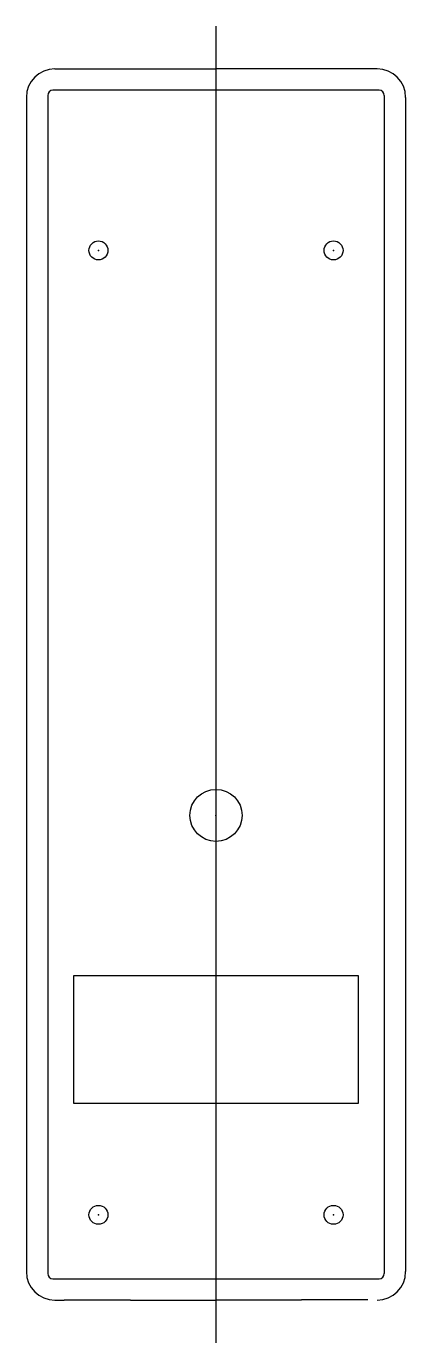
# Model space of a CAD drawing. Header units: millimetres. Extents: x -4 to 36, y -9 to 130.
import ezdxf

# ---------------------------------------------------------------- set-up
doc = ezdxf.new("R2010")
doc.units = ezdxf.units.MM
doc.layers.get('0').update_dxf_attribs({"linetype": 'CONTINUOUS'})

msp = doc.modelspace()

# ---------------------------------------------------------------- linework, layer by layer
for p, q in [((16.4, 129.5), (16.4, -9.5)), ((-0.6, 125), (16.4, 125)), ((33.4, 125), (16.4, 125)), ((33.6, 122.75), (-0.8, 122.75)), ((-3.6, 122), (-3.6, -2)), ((-1.35, 122.2), (-1.35, -2.2)), ((34.15, 122.2), (34.15, -2.2)), ((36.4, 122), (36.4, -2)), ((-0.8, -2.75), (33.6, -2.75)), ((-0.6, -5), (0.4, -5)), ((0.4, -4.98), (7.4, -4.98)), ((7.4, -5), (16.4, -5)), ((25.4, -5), (16.4, -5)), ((32.4, -4.98), (25.4, -4.98))]:
    msp.add_line(p, q)
msp.add_lwpolyline([(31.4, 15.77), (1.4, 15.77), (1.4, 29.27), (31.4, 29.27)], close=True)
for centre, radius in [((4, 105.84), 1), ((28.8, 105.84), 1), ((16.4, 46.18), 2.75), ((4, 4), 1), ((28.8, 4), 1)]:
    msp.add_circle(centre, radius)
for centre, radius, start, end in [((-0.6, 122), 3, 90, 180), ((33.4, 122), 3, 0, 90), ((-0.8, 122.2), 0.55, 90, 180), ((33.6, 122.2), 0.55, 0, 90), ((-0.6, -2), 3, 180, 270), ((-0.8, -2.2), 0.55, 180, 270), ((33.4, -2), 3, 270, 360), ((33.6, -2.2), 0.55, -90, 0)]:
    msp.add_arc(centre, radius, start, end)
for p in [(4, 105.84), (28.8, 105.84), (16.4, 46.18), (4, 4), (28.8, 4)]:
    msp.add_point(p)

doc.saveas('drawing.dxf')
